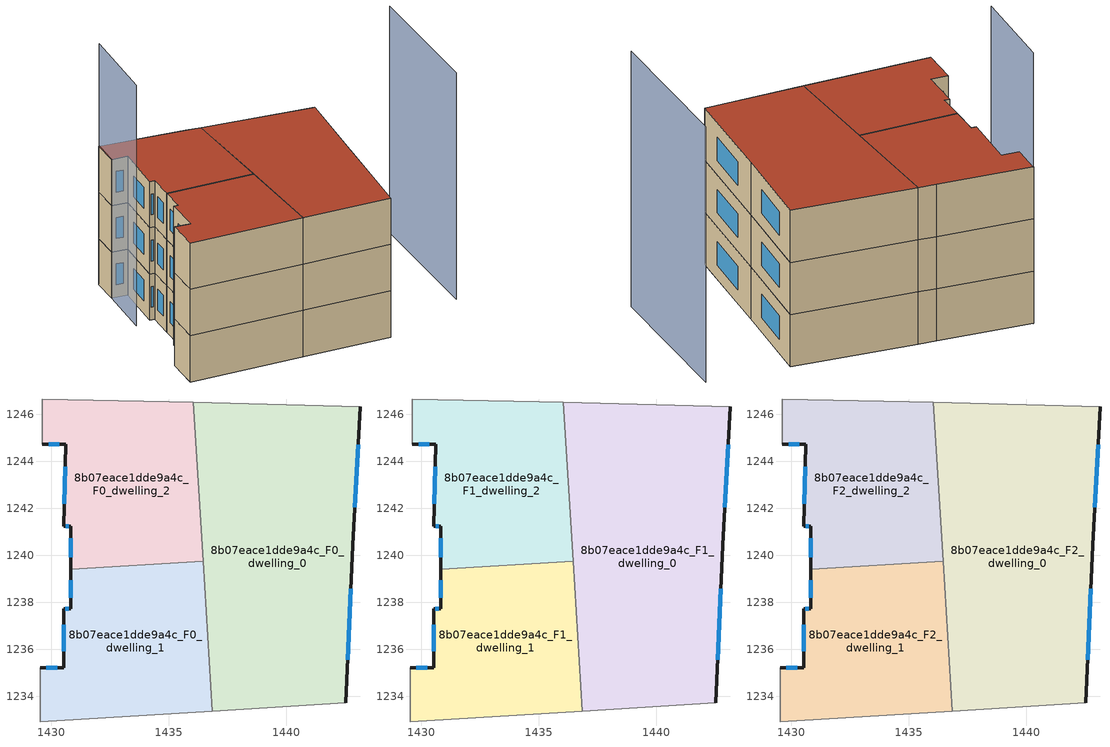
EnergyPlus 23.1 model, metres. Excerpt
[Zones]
8b07eace1dde9a4c_F0_dwelling_0
 floor ground (EU_floor_Construction): 1443.13,1246.33 1442.83,1240.43 1442.53,1233.72 1436.85,1233.38 1436.05,1246.51 z0
 wall outside (EU_wall_Construction): 1442.53,1233.72 1442.83,1240.43 1443.13,1246.33 z0:3
 wall adiabatic (EU_wall_Construction): 1443.13,1246.33 1436.05,1246.51 / 1436.85,1233.38 1442.53,1233.72 z0:3
 wall to 8b07eace1dde9a4c_F0_dwelling_2 (EU_wall_Construction): 1436.05,1246.51 1436.46,1239.76 z0:3
 wall to 8b07eace1dde9a4c_F0_dwelling_1 (EU_wall_Construction): 1436.46,1239.76 1436.85,1233.38 z0:3
 window (EU_Window_Construction): 1442.92,1242.05 1443.05,1244.71 / 1442.61,1235.57 1442.75,1238.58 z0.83:2.17
8b07eace1dde9a4c_F0_dwelling_1
 floor ground (EU_floor_Construction): 1436.46,1239.76 1436.85,1233.38 1429.52,1232.93 1429.52,1235.23 1430.52,1235.23 1430.52,1237.73 1430.82,1237.73 1430.82,1239.42 z0
 wall outside (EU_wall_Construction): 1430.82,1239.42 1430.82,1237.73 1430.52,1237.73 1430.52,1235.23 1429.52,1235.23 z0:3
 wall adiabatic (EU_wall_Construction): 1429.52,1235.23 1429.52,1232.93 1436.85,1233.38 z0:3
 wall to 8b07eace1dde9a4c_F0_dwelling_2 (EU_wall_Construction): 1436.46,1239.76 1430.82,1239.42 z0:3
 window (EU_Window_Construction): 1430.25,1235.23 1429.8,1235.23 / 1430.52,1237.04 1430.52,1235.92 / 1430.74,1237.73 1430.61,1237.73 / 1430.82,1238.95 1430.82,1238.19 z0.83:2.17
8b07eace1dde9a4c_F0_dwelling_2
 floor ground (EU_floor_Construction): 1436.05,1246.51 1436.46,1239.76 1430.82,1239.42 1430.82,1241.23 1430.52,1241.23 1430.62,1244.74 1429.62,1244.74 1429.62,1246.64 1435.03,1246.54 z0
 wall outside (EU_wall_Construction): 1429.62,1244.74 1430.62,1244.74 1430.52,1241.23 1430.82,1241.23 1430.82,1239.42 z0:3
 wall adiabatic (EU_wall_Construction): 1436.05,1246.51 1435.03,1246.54 1429.62,1246.64 1429.62,1244.74 z0:3
 window (EU_Window_Construction): 1429.9,1244.74 1430.35,1244.74 / 1430.82,1240.73 1430.82,1239.92 / 1430.61,1241.23 1430.74,1241.23 / 1430.6,1243.77 1430.55,1242.2 z0.83:2.17
8b07eace1dde9a4c_F1_dwelling_0
 floor to 8b07eace1dde9a4c_F0_dwelling_0 (EU_floor_Construction): 1443.13,1246.33 1442.83,1240.43 1442.53,1233.72 1436.85,1233.38 1436.05,1246.51 z3
 wall outside (EU_wall_Construction): 1442.53,1233.72 1442.83,1240.43 1443.13,1246.33 z3:6
 wall adiabatic (EU_wall_Construction): 1443.13,1246.33 1436.05,1246.51 / 1436.85,1233.38 1442.53,1233.72 z3:6
 wall to 8b07eace1dde9a4c_F1_dwelling_2 (EU_wall_Construction): 1436.05,1246.51 1436.46,1239.76 z3:6
 wall to 8b07eace1dde9a4c_F1_dwelling_1 (EU_wall_Construction): 1436.46,1239.76 1436.85,1233.38 z3:6
 window (EU_Window_Construction): 1442.92,1242.05 1443.05,1244.71 / 1442.61,1235.57 1442.75,1238.58 z3.83:5.17
8b07eace1dde9a4c_F1_dwelling_1
 floor to 8b07eace1dde9a4c_F0_dwelling_1 (EU_floor_Construction): 1436.46,1239.76 1436.85,1233.38 1429.52,1232.93 1429.52,1235.23 1430.52,1235.23 1430.52,1237.73 1430.82,1237.73 1430.82,1239.42 z3
 wall outside (EU_wall_Construction): 1430.82,1239.42 1430.82,1237.73 1430.52,1237.73 1430.52,1235.23 1429.52,1235.23 z3:6
 wall adiabatic (EU_wall_Construction): 1429.52,1235.23 1429.52,1232.93 1436.85,1233.38 z3:6
 wall to 8b07eace1dde9a4c_F1_dwelling_2 (EU_wall_Construction): 1436.46,1239.76 1430.82,1239.42 z3:6
 window (EU_Window_Construction): 1430.25,1235.23 1429.8,1235.23 / 1430.52,1237.04 1430.52,1235.92 / 1430.74,1237.73 1430.61,1237.73 / 1430.82,1238.95 1430.82,1238.19 z3.83:5.17
8b07eace1dde9a4c_F1_dwelling_2
 floor to 8b07eace1dde9a4c_F0_dwelling_2 (EU_floor_Construction): 1436.05,1246.51 1436.46,1239.76 1430.82,1239.42 1430.82,1241.23 1430.52,1241.23 1430.62,1244.74 1429.62,1244.74 1429.62,1246.64 1435.03,1246.54 z3
 wall outside (EU_wall_Construction): 1429.62,1244.74 1430.62,1244.74 1430.52,1241.23 1430.82,1241.23 1430.82,1239.42 z3:6
 wall adiabatic (EU_wall_Construction): 1436.05,1246.51 1435.03,1246.54 1429.62,1246.64 1429.62,1244.74 z3:6
 window (EU_Window_Construction): 1429.9,1244.74 1430.35,1244.74 / 1430.82,1240.73 1430.82,1239.92 / 1430.61,1241.23 1430.74,1241.23 / 1430.6,1243.77 1430.55,1242.2 z3.83:5.17
8b07eace1dde9a4c_F2_dwelling_0
 floor to 8b07eace1dde9a4c_F1_dwelling_0 (EU_floor_Construction): 1443.13,1246.33 1442.83,1240.43 1442.53,1233.72 1436.85,1233.38 1436.05,1246.51 z6
 wall outside (EU_wall_Construction): 1442.53,1233.72 1442.83,1240.43 1443.13,1246.33 z6:9
 wall adiabatic (EU_wall_Construction): 1443.13,1246.33 1436.05,1246.51 / 1436.85,1233.38 1442.53,1233.72 z6:9
 wall to 8b07eace1dde9a4c_F2_dwelling_2 (EU_wall_Construction): 1436.05,1246.51 1436.46,1239.76 z6:9
 wall to 8b07eace1dde9a4c_F2_dwelling_1 (EU_wall_Construction): 1436.46,1239.76 1436.85,1233.38 z6:9
 window (EU_Window_Construction): 1442.92,1242.05 1443.05,1244.71 / 1442.61,1235.57 1442.75,1238.58 z6.83:8.17
 roof outside (EU_roof_Construction): 1442.53,1233.72 1442.83,1240.43 1443.13,1246.33 1436.05,1246.51 1436.85,1233.38 z9
8b07eace1dde9a4c_F2_dwelling_1
 floor to 8b07eace1dde9a4c_F1_dwelling_1 (EU_floor_Construction): 1436.46,1239.76 1436.85,1233.38 1429.52,1232.93 1429.52,1235.23 1430.52,1235.23 1430.52,1237.73 1430.82,1237.73 1430.82,1239.42 z6
 wall outside (EU_wall_Construction): 1430.82,1239.42 1430.82,1237.73 1430.52,1237.73 1430.52,1235.23 1429.52,1235.23 z6:9
 wall adiabatic (EU_wall_Construction): 1429.52,1235.23 1429.52,1232.93 1436.85,1233.38 z6:9
 wall to 8b07eace1dde9a4c_F2_dwelling_2 (EU_wall_Construction): 1436.46,1239.76 1430.82,1239.42 z6:9
 window (EU_Window_Construction): 1430.25,1235.23 1429.8,1235.23 / 1430.52,1237.04 1430.52,1235.92 / 1430.74,1237.73 1430.61,1237.73 / 1430.82,1238.95 1430.82,1238.19 z6.83:8.17
 roof outside (EU_roof_Construction): 1436.85,1233.38 1436.46,1239.76 1430.82,1239.42 1430.82,1237.73 1430.52,1237.73 1430.52,1235.23 1429.52,1235.23 1429.52,1232.93 z9
8b07eace1dde9a4c_F2_dwelling_2
 floor to 8b07eace1dde9a4c_F1_dwelling_2 (EU_floor_Construction): 1436.05,1246.51 1436.46,1239.76 1430.82,1239.42 1430.82,1241.23 1430.52,1241.23 1430.62,1244.74 1429.62,1244.74 1429.62,1246.64 1435.03,1246.54 z6
 wall outside (EU_wall_Construction): 1429.62,1244.74 1430.62,1244.74 1430.52,1241.23 1430.82,1241.23 1430.82,1239.42 z6:9
 wall adiabatic (EU_wall_Construction): 1436.05,1246.51 1435.03,1246.54 1429.62,1246.64 1429.62,1244.74 z6:9
 window (EU_Window_Construction): 1429.9,1244.74 1430.35,1244.74 / 1430.82,1240.73 1430.82,1239.92 / 1430.61,1241.23 1430.74,1241.23 / 1430.6,1243.77 1430.55,1242.2 z6.83:8.17
 roof outside (EU_roof_Construction): 1436.46,1239.76 1436.05,1246.51 1435.03,1246.54 1429.62,1246.64 1429.62,1244.74 1430.62,1244.74 1430.52,1241.23 1430.82,1241.23 1430.82,1239.42 z9
shading: 1447.93,1236.73 1447.83,1246.23 z0:14.7; 1429.67,1246.69 1429.53,1240.88 z0:15.6
[Building]
EU S2 Campaign: North Axis=0; Terrain=City; Solar Distribution=FullExterior
[Site:Location]
Lyon-Bron: Latitude=45.75; Longitude=5; Time Zone=1; Elevation=198
[SizingPeriod:WeatherFileDays]
AnnualSizingPeriod: Begin Month=1; Begin Day of Month=1; End Month=12; End Day of Month=31; Day of Week for Start Day=Monday; Use Weather File Daylight Saving Period=No; Use Weather File Rain and Snow Indicators=No
[MATERIAL]
EU_InternalMass_Material: Roughness=MediumRough; Thickness=0.1; Conductivity=1; Density=1800; Specific Heat=900; Thermal Absorptance=0.9; Solar Absorptance=0.7; Visible Absorptance=0.7
[MATERIAL:NOMASS] Roughness=MediumRough; Thermal Absorptance=0.9; Solar Absorptance=0.7; Visible Absorptance=0.7
Name | Thermal Resistance
EU_wall_NoMass | 0.87146
EU_roof_NoMass | 0.842276
EU_floor_NoMass | 0.496999
[WINDOWMATERIAL:SIMPLEGLAZINGSYSTEM]
EU_Window_SimpleGlazing: UFactor=2.2525; Solar Heat Gain Coefficient=0.76; Visible Transmittance=0.76
[CONSTRUCTION]
EU_wall_Construction: EU_wall_NoMass
EU_roof_Construction: EU_roof_NoMass
EU_floor_Construction: EU_floor_NoMass
EU_Window_Construction: EU_Window_SimpleGlazing
EU_InternalMass_Construction: EU_InternalMass_Material
[ZONE] Type=1; Multiplier=1; Ceiling Height=autocalculate; Floor Area=autocalculate; Part of Total Floor Area=Yes
Name | Volume
8b07eace1dde9a4c_F0_dwelling_0; 8b07eace1dde9a4c_F1_dwelling_0; 8b07eace1dde9a4c_F2_dwelling_0 | 246.226
8b07eace1dde9a4c_F0_dwelling_1; 8b07eace1dde9a4c_F1_dwelling_1; 8b07eace1dde9a4c_F2_dwelling_1 | 123.126
8b07eace1dde9a4c_F0_dwelling_2; 8b07eace1dde9a4c_F1_dwelling_2; 8b07eace1dde9a4c_F2_dwelling_2 | 123.135
[INTERNALMASS] Construction=EU_InternalMass_Construction
Name | Zone or ZoneList | Surface Area
8b07eace1dde9a4c_F0_dwelling_0_EU_InternalMass | 8b07eace1dde9a4c_F0_dwelling_0 | 82.0754
8b07eace1dde9a4c_F0_dwelling_1_EU_InternalMass | 8b07eace1dde9a4c_F0_dwelling_1 | 41.0422
8b07eace1dde9a4c_F0_dwelling_2_EU_InternalMass | 8b07eace1dde9a4c_F0_dwelling_2 | 41.0455
8b07eace1dde9a4c_F1_dwelling_0_EU_InternalMass | 8b07eace1dde9a4c_F1_dwelling_0 | 82.0754
8b07eace1dde9a4c_F1_dwelling_1_EU_InternalMass | 8b07eace1dde9a4c_F1_dwelling_1 | 41.0422
8b07eace1dde9a4c_F1_dwelling_2_EU_InternalMass | 8b07eace1dde9a4c_F1_dwelling_2 | 41.0455
8b07eace1dde9a4c_F2_dwelling_0_EU_InternalMass | 8b07eace1dde9a4c_F2_dwelling_0 | 82.0754
8b07eace1dde9a4c_F2_dwelling_1_EU_InternalMass | 8b07eace1dde9a4c_F2_dwelling_1 | 41.0422
8b07eace1dde9a4c_F2_dwelling_2_EU_InternalMass | 8b07eace1dde9a4c_F2_dwelling_2 | 41.0455
[OTHEREQUIPMENT] Fuel Type=Electricity; Design Level Calculation Method=Watts/Area; Power per Zone Floor Area=1; Fraction Latent=0; Fraction Radiant=0; Fraction Lost=0; Carbon Dioxide Generation Rate=0; EndUse Subcategory=EU_Step8_InternalGains
Name | Zone or ZoneList or Space or SpaceList | Schedule
EU_Step8_InternalGain_8b07eace1dde9a4c_F0_dwelling_0_f000 | 8b07eace1dde9a4c_F0_dwelling_0 | EU_Step8_GainSchedule_8b07eace1dde9a4c_F0_dwelling_0_f000
EU_Step8_InternalGain_8b07eace1dde9a4c_F0_dwelling_1_f000 | 8b07eace1dde9a4c_F0_dwelling_1 | EU_Step8_GainSchedule_8b07eace1dde9a4c_F0_dwelling_1_f000
EU_Step8_InternalGain_8b07eace1dde9a4c_F0_dwelling_2_f000 | 8b07eace1dde9a4c_F0_dwelling_2 | EU_Step8_GainSchedule_8b07eace1dde9a4c_F0_dwelling_2_f000
EU_Step8_InternalGain_8b07eace1dde9a4c_F1_dwelling_0_f000 | 8b07eace1dde9a4c_F1_dwelling_0 | EU_Step8_GainSchedule_8b07eace1dde9a4c_F1_dwelling_0_f000
EU_Step8_InternalGain_8b07eace1dde9a4c_F1_dwelling_1_f000 | 8b07eace1dde9a4c_F1_dwelling_1 | EU_Step8_GainSchedule_8b07eace1dde9a4c_F1_dwelling_1_f000
EU_Step8_InternalGain_8b07eace1dde9a4c_F1_dwelling_2_f000 | 8b07eace1dde9a4c_F1_dwelling_2 | EU_Step8_GainSchedule_8b07eace1dde9a4c_F1_dwelling_2_f000
EU_Step8_InternalGain_8b07eace1dde9a4c_F2_dwelling_0_f000 | 8b07eace1dde9a4c_F2_dwelling_0 | EU_Step8_GainSchedule_8b07eace1dde9a4c_F2_dwelling_0_f000
EU_Step8_InternalGain_8b07eace1dde9a4c_F2_dwelling_1_f000 | 8b07eace1dde9a4c_F2_dwelling_1 | EU_Step8_GainSchedule_8b07eace1dde9a4c_F2_dwelling_1_f000
EU_Step8_InternalGain_8b07eace1dde9a4c_F2_dwelling_2_f000 | 8b07eace1dde9a4c_F2_dwelling_2 | EU_Step8_GainSchedule_8b07eace1dde9a4c_F2_dwelling_2_f000
[ZONEVENTILATION:DESIGNFLOWRATE] Schedule=EU_AlwaysOn; Design Flow Rate Calculation Method=AirChanges/Hour; Air Changes per Hour=0.425; Ventilation Type=Natural; Fan Pressure Rise=0; Fan Total Efficiency=1; Constant Term Coefficient=1; Temperature Term Coefficient=0; Velocity Term Coefficient=0; Velocity Squared Term Coefficient=0; Minimum Indoor Temperature=-100; Maximum Indoor Temperature=100; Delta Temperature=-100; Minimum Outdoor Temperature=-100; Maximum Outdoor Temperature=100; Maximum Wind Speed=40
Name | Zone or ZoneList or Space or SpaceList
EU_ConstantAir_8b07eace1dde9a4c_F0_dwelling_0 | 8b07eace1dde9a4c_F0_dwelling_0
EU_ConstantAir_8b07eace1dde9a4c_F0_dwelling_1 | 8b07eace1dde9a4c_F0_dwelling_1
EU_ConstantAir_8b07eace1dde9a4c_F0_dwelling_2 | 8b07eace1dde9a4c_F0_dwelling_2
EU_ConstantAir_8b07eace1dde9a4c_F1_dwelling_0 | 8b07eace1dde9a4c_F1_dwelling_0
EU_ConstantAir_8b07eace1dde9a4c_F1_dwelling_1 | 8b07eace1dde9a4c_F1_dwelling_1
EU_ConstantAir_8b07eace1dde9a4c_F1_dwelling_2 | 8b07eace1dde9a4c_F1_dwelling_2
EU_ConstantAir_8b07eace1dde9a4c_F2_dwelling_0 | 8b07eace1dde9a4c_F2_dwelling_0
EU_ConstantAir_8b07eace1dde9a4c_F2_dwelling_1 | 8b07eace1dde9a4c_F2_dwelling_1
EU_ConstantAir_8b07eace1dde9a4c_F2_dwelling_2 | 8b07eace1dde9a4c_F2_dwelling_2
[HVACTEMPLATE:THERMOSTAT] Constant Heating Setpoint=20; Constant Cooling Setpoint=50
EU_HeatOnly_8b07eace1dde9a4c_F0_dwelling_0; EU_HeatOnly_8b07eace1dde9a4c_F0_dwelling_1; EU_HeatOnly_8b07eace1dde9a4c_F0_dwelling_2; EU_HeatOnly_8b07eace1dde9a4c_F1_dwelling_0; EU_HeatOnly_8b07eace1dde9a4c_F1_dwelling_1; EU_HeatOnly_8b07eace1dde9a4c_F1_dwelling_2; EU_HeatOnly_8b07eace1dde9a4c_F2_dwelling_0; EU_HeatOnly_8b07eace1dde9a4c_F2_dwelling_1; EU_HeatOnly_8b07eace1dde9a4c_F2_dwelling_2
[HVACTEMPLATE:ZONE:IDEALLOADSAIRSYSTEM] System Availability Schedule=EU_AlwaysOn; Maximum Heating Supply Air Temperature=50; Minimum Cooling Supply Air Temperature=13; Maximum Heating Supply Air Humidity Ratio=0.0156; Minimum Cooling Supply Air Humidity Ratio=0.0077; Heating Limit=NoLimit; Cooling Limit=NoLimit; Heating Availability Schedule=EU_AlwaysOn; Cooling Availability Schedule=EU_CoolingOff; Dehumidification Control Type=ConstantSensibleHeatRatio; Cooling Sensible Heat Ratio=0.7; Dehumidification Setpoint=60; Humidification Control Type=None; Humidification Setpoint=30; Outdoor Air Method=None; Outdoor Air Flow Rate per Person=0.00944; Outdoor Air Flow Rate per Zone Floor Area=0; Outdoor Air Flow Rate per Zone=0; Demand Controlled Ventilation Type=None; Outdoor Air Economizer Type=NoEconomizer; Heat Recovery Type=None; Sensible Heat Recovery Effectiveness=0.7; Latent Heat Recovery Effectiveness=0.65
Name | Template Thermostat
8b07eace1dde9a4c_F0_dwelling_0 | EU_HeatOnly_8b07eace1dde9a4c_F0_dwelling_0
8b07eace1dde9a4c_F0_dwelling_1 | EU_HeatOnly_8b07eace1dde9a4c_F0_dwelling_1
8b07eace1dde9a4c_F0_dwelling_2 | EU_HeatOnly_8b07eace1dde9a4c_F0_dwelling_2
8b07eace1dde9a4c_F1_dwelling_0 | EU_HeatOnly_8b07eace1dde9a4c_F1_dwelling_0
8b07eace1dde9a4c_F1_dwelling_1 | EU_HeatOnly_8b07eace1dde9a4c_F1_dwelling_1
8b07eace1dde9a4c_F1_dwelling_2 | EU_HeatOnly_8b07eace1dde9a4c_F1_dwelling_2
8b07eace1dde9a4c_F2_dwelling_0 | EU_HeatOnly_8b07eace1dde9a4c_F2_dwelling_0
8b07eace1dde9a4c_F2_dwelling_1 | EU_HeatOnly_8b07eace1dde9a4c_F2_dwelling_1
8b07eace1dde9a4c_F2_dwelling_2 | EU_HeatOnly_8b07eace1dde9a4c_F2_dwelling_2
[SIZING:ZONE] Zone Cooling Design Supply Air Temperature Input Method=SupplyAirTemperature; Zone Cooling Design Supply Air Temperature=13; Zone Heating Design Supply Air Temperature Input Method=SupplyAirTemperature; Zone Heating Design Supply Air Temperature=50; Zone Cooling Design Supply Air Humidity Ratio=0.008; Zone Heating Design Supply Air Humidity Ratio=0.008; Cooling Design Air Flow Method=DesignDay; Cooling Design Air Flow Rate=0; Cooling Minimum Air Flow per Zone Floor Area=0.000762; Cooling Minimum Air Flow=0; Cooling Minimum Air Flow Fraction=0.2; Heating Design Air Flow Method=DesignDay; Heating Design Air Flow Rate=0; Heating Maximum Air Flow per Zone Floor Area=0.002032; Heating Maximum Air Flow=0.141576; Heating Maximum Air Flow Fraction=0.3; Account for Dedicated Outdoor Air System=No; Dedicated Outdoor Air System Control Strategy=NeutralSupplyAir; Dedicated Outdoor Air Low Setpoint Temperature for Design=autosize; Dedicated Outdoor Air High Setpoint Temperature for Design=autosize; Zone Load Sizing Method=Sensible Load Only No Latent Load; Zone Latent Cooling Design Supply Air Humidity Ratio Input Method=HumidityRatioDifference; Zone Cooling Design Supply Air Humidity Ratio Difference=0.005; Zone Latent Heating Design Supply Air Humidity Ratio Input Method=HumidityRatioDifference; Zone Humidification Design Supply Air Humidity Ratio Difference=0.005
8b07eace1dde9a4c_F0_dwelling_0; 8b07eace1dde9a4c_F0_dwelling_1; 8b07eace1dde9a4c_F0_dwelling_2; 8b07eace1dde9a4c_F1_dwelling_0; 8b07eace1dde9a4c_F1_dwelling_1; 8b07eace1dde9a4c_F1_dwelling_2; 8b07eace1dde9a4c_F2_dwelling_0; 8b07eace1dde9a4c_F2_dwelling_1; 8b07eace1dde9a4c_F2_dwelling_2
[SCHEDULE:CONSTANT]
Name | Hourly Value
EU_AlwaysOn | 1
EU_CoolingOff | 0
[SCHEDULE:FILE] Column Number=1; Rows to Skip at Top=0; Number of Hours of Data=8760; Column Separator=Comma; Interpolate to Timestep=No; Minutes per Item=60; Adjust Schedule for Daylight Savings=Yes
Name | File
EU_Step8_GainSchedule_8b07eace1dde9a4c_F0_dwelling_0_f000 | ../../schedules/8b07eace1dde9a4c/8b07eace1dde9a4c_F0_dwelling_0_f000_gain.csv
EU_Step8_GainSchedule_8b07eace1dde9a4c_F0_dwelling_1_f000 | ../../schedules/8b07eace1dde9a4c/8b07eace1dde9a4c_F0_dwelling_1_f000_gain.csv
EU_Step8_GainSchedule_8b07eace1dde9a4c_F0_dwelling_2_f000 | ../../schedules/8b07eace1dde9a4c/8b07eace1dde9a4c_F0_dwelling_2_f000_gain.csv
EU_Step8_GainSchedule_8b07eace1dde9a4c_F1_dwelling_0_f000 | ../../schedules/8b07eace1dde9a4c/8b07eace1dde9a4c_F1_dwelling_0_f000_gain.csv
EU_Step8_GainSchedule_8b07eace1dde9a4c_F1_dwelling_1_f000 | ../../schedules/8b07eace1dde9a4c/8b07eace1dde9a4c_F1_dwelling_1_f000_gain.csv
EU_Step8_GainSchedule_8b07eace1dde9a4c_F1_dwelling_2_f000 | ../../schedules/8b07eace1dde9a4c/8b07eace1dde9a4c_F1_dwelling_2_f000_gain.csv
EU_Step8_GainSchedule_8b07eace1dde9a4c_F2_dwelling_0_f000 | ../../schedules/8b07eace1dde9a4c/8b07eace1dde9a4c_F2_dwelling_0_f000_gain.csv
EU_Step8_GainSchedule_8b07eace1dde9a4c_F2_dwelling_1_f000 | ../../schedules/8b07eace1dde9a4c/8b07eace1dde9a4c_F2_dwelling_1_f000_gain.csv
EU_Step8_GainSchedule_8b07eace1dde9a4c_F2_dwelling_2_f000 | ../../schedules/8b07eace1dde9a4c/8b07eace1dde9a4c_F2_dwelling_2_f000_gain.csv
